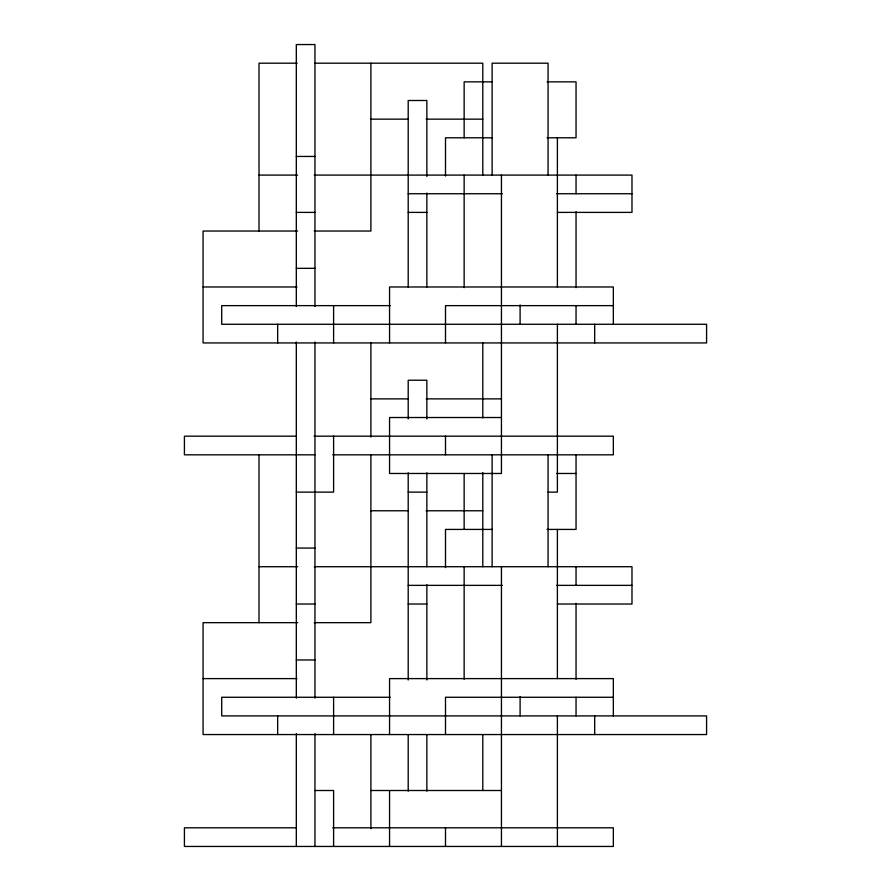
<?xml version="1.0" encoding="UTF-8"?>
<svg xmlns="http://www.w3.org/2000/svg" width="891" height="891" viewBox="0 0 891 891"><rect width="100%" height="100%" fill="white"/><g stroke="black" fill="none" stroke-linecap="round" stroke-linejoin="round"><path stroke-width="1.34" d="M297.215 63.194L259.014 63.194L259.014 231.036M314.957 63.194L482.799 63.194L482.799 175.093M491.776 81.849L464.144 81.849L464.144 137.793M547.029 81.849L576.043 81.849L576.043 137.793L547.029 137.793M370.901 119.149L408.201 119.149M426.165 119.149L482.799 119.149M492.467 137.793L445.5 137.793L445.5 176.006M296.313 156.448L314.957 156.448M259.014 175.093L297.694 175.093M314.267 175.093L631.986 175.093L631.986 212.392L557.398 212.392M408.201 193.737L502.357 193.737M556.697 193.737L631.986 193.737M296.313 212.392L314.957 212.392M408.201 212.392L426.856 212.392M297.694 231.036L203.07 231.036L203.07 342.935L706.585 342.935L706.585 324.279L221.714 324.279L221.714 305.635L390.247 305.635M314.267 231.036L370.901 231.036L370.901 63.194M296.313 268.336L314.957 268.336M203.07 286.98L297.004 286.98M613.342 305.635L445.5 305.635L445.5 342.935M370.901 398.878L408.201 398.878M426.165 398.878L501.444 398.878M501.444 417.523L389.556 417.523L389.556 473.477L501.444 473.477L501.444 175.093M296.313 436.178L184.415 436.178L184.415 454.822L314.957 454.822M314.044 436.178L613.342 436.178L613.342 454.822L332.699 454.822M556.697 473.477L576.043 473.477M296.313 492.122L333.602 492.122L333.602 436.178M408.201 492.122L426.856 492.122M548.065 492.122L557.398 492.122L557.398 324.279M370.901 510.766L408.201 510.766M426.165 510.766L482.799 510.766M492.467 529.421L445.5 529.421L445.5 567.623M547.029 529.421L576.043 529.421L576.043 454.822M296.313 548.065L314.957 548.065M259.014 566.721L297.694 566.721M314.267 566.721L631.986 566.721L631.986 604.02L557.398 604.02M408.201 585.365L502.357 585.365M556.697 585.365L631.986 585.365M296.313 604.02L314.957 604.02M408.201 604.02L426.856 604.02M297.694 622.664L203.07 622.664L203.07 734.552L706.585 734.552L706.585 715.907L221.714 715.907L221.714 697.263L390.247 697.263M314.267 622.664L370.901 622.664L370.901 454.822M296.313 659.964L314.957 659.964M203.07 678.608L297.004 678.608M613.342 697.263L445.5 697.263L445.5 734.552M314.957 790.506L333.602 790.506L333.602 846.45M370.901 790.506L501.444 790.506M296.313 827.806L184.415 827.806L184.415 846.45L613.342 846.45L613.342 827.806L332.699 827.806M613.342 324.279L613.342 286.98L389.556 286.98L389.556 342.935M613.342 715.907L613.342 678.608L389.556 678.608L389.556 734.552M594.687 324.279L594.687 342.935M594.687 715.907L594.687 734.552M576.043 175.093L576.043 193.737M576.043 211.702L576.043 287.67M576.043 305.635L576.043 324.279M576.043 566.721L576.043 585.365M576.043 603.33L576.043 679.298M576.043 697.263L576.043 715.907M557.398 137.793L557.398 286.98M557.398 529.421L557.398 678.608M557.398 715.907L557.398 846.45M548.065 175.093L548.065 63.194L492.122 63.194L492.122 175.093M548.065 454.822L548.065 566.721M520.099 304.945L520.099 324.279M520.099 696.573L520.099 715.907M501.444 566.721L501.444 846.45M492.122 454.822L492.122 566.721M482.799 342.935L482.799 417.979M482.799 472.564L482.799 566.721M482.799 734.552L482.799 790.506M464.144 175.093L464.144 287.67M464.144 473.477L464.144 529.421M464.144 566.721L464.144 679.298M445.5 436.178L445.5 454.822M445.5 827.806L445.5 846.45M426.856 176.474L426.856 100.494L408.201 100.494L408.201 286.98M426.856 193.046L426.856 286.98M426.856 418.904L426.856 380.234L408.201 380.234L408.201 418.904M426.856 472.787L426.856 566.721M426.856 584.674L426.856 679.989M426.856 734.552L426.856 791.197M408.201 472.787L408.201 679.989M408.201 734.552L408.201 791.197M389.556 790.506L389.556 846.45M370.901 342.935L370.901 437.08M370.901 734.552L370.901 828.708M333.602 305.635L333.602 342.935M333.602 697.263L333.602 734.552M314.957 306.549L314.957 44.55L296.313 44.55L296.313 306.549M314.957 342.021L314.957 698.165M314.957 733.649L314.957 846.45M296.313 342.021L296.313 698.165M296.313 733.649L296.313 846.45M277.658 324.279L277.658 342.935M277.658 715.907L277.658 734.552M259.014 454.822L259.014 622.664"/></g></svg>
